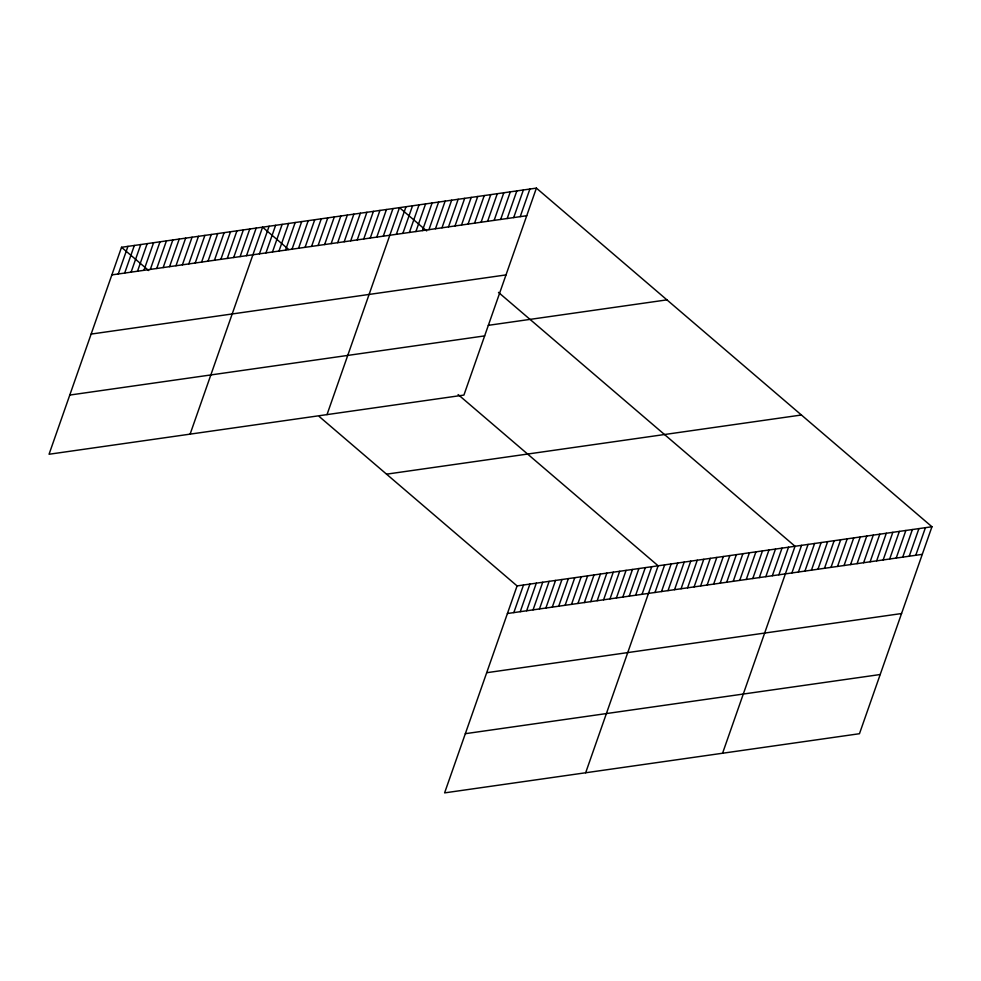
<?xml version="1.0" encoding="UTF-8"?>
<svg xmlns="http://www.w3.org/2000/svg" width="981" height="981" viewBox="0 0 981 981"><rect width="100%" height="100%" fill="white"/><g stroke="black" fill="none" stroke-linecap="round" stroke-linejoin="round"><path stroke-width="1.47" d="M536.399 188.119L121.534 247.286L49.05 454.252L463.915 395.085L536.399 188.119L931.95 526.748L859.466 733.714L444.601 792.881L517.085 585.915L931.95 526.748M118.272 273.981L127.947 246.366M124.685 273.061L134.348 245.458M131.098 272.142L140.761 244.539M137.512 271.234L147.175 243.619M143.925 270.315L153.588 242.712M150.326 269.407L160.001 241.792M156.739 268.487L166.414 240.885M163.153 267.58L172.828 239.965M169.566 266.66L179.229 239.057M175.979 265.741L185.642 238.138M182.392 264.833L192.055 237.23M188.806 263.914L198.469 236.311M195.219 263.006L204.882 235.391M201.62 262.086L211.295 234.484M208.033 261.179L217.708 233.564M214.447 260.259L224.122 232.656M220.86 259.34L230.523 231.737M227.273 258.432L236.936 230.829M233.686 257.512L243.349 229.91M240.1 256.605L249.763 228.99M246.501 255.685L256.176 228.083M190.106 434.142L262.589 227.163L288.696 249.517M259.438 253.846L269.101 226.243M265.961 252.914L275.624 225.311M272.473 251.982L282.148 224.379M278.996 251.05L288.659 223.447M285.52 250.13L295.183 222.515M292.031 249.199L301.707 221.583M298.555 248.267L308.218 220.664M305.079 247.335L314.742 219.732M311.59 246.403L321.265 218.8M318.114 245.471L327.777 217.868M324.625 244.551L334.3 216.936M331.149 243.619L340.824 216.016M337.672 242.687L347.335 215.084M344.184 241.755L353.859 214.152M350.708 240.823L360.37 213.22M357.231 239.904L366.894 212.288M363.743 238.972L373.418 211.356M370.266 238.04L379.929 210.437M376.79 237.108L386.453 209.505M383.301 236.176L392.976 208.573M327.016 414.607L399.488 207.641L426.686 230.927M396.349 234.324L406.011 206.709M402.86 233.392L412.535 205.789M409.384 232.46L419.046 204.857M415.907 231.528L425.57 203.925M422.419 230.596L432.094 202.993M428.942 229.677L438.605 202.061M435.466 228.745L445.129 201.13M441.977 227.813L451.652 200.21M448.501 226.881L458.164 199.278M455.012 225.949L464.687 198.346M461.536 225.029L471.211 197.414M468.06 224.097L477.722 196.482M474.571 223.165L484.246 195.562M481.095 222.233L490.758 194.63M487.618 221.301L497.281 193.698M494.13 220.369L503.805 192.767M500.653 219.45L510.316 191.835M507.177 218.518L516.84 190.903M513.688 217.586L523.364 189.983M520.212 216.654L529.875 189.051M513.823 612.598L523.498 584.995M520.237 611.69L529.899 584.087M526.65 610.771L536.313 583.168M533.063 609.863L542.726 582.248M539.476 608.943L549.139 581.341M545.877 608.036L555.553 580.421M552.291 607.116L561.966 579.513M558.704 606.209L568.379 578.594M565.117 605.289L574.78 577.686M571.531 604.37L581.193 576.767M577.944 603.462L587.607 575.847M584.357 602.542L594.02 574.94M590.758 601.635L600.433 574.02M597.171 600.715L606.847 573.112M603.585 599.808L613.26 572.193M609.998 598.888L619.661 571.285M616.411 597.969L626.074 570.366M622.825 597.061L632.487 569.458M629.238 596.141L638.901 568.539M635.651 595.234L645.314 567.619M642.052 594.314L651.727 566.711M585.657 772.77L658.141 565.792L458.115 394.558M654.989 592.475L664.652 564.86M661.513 591.543L671.176 563.94M668.024 590.611L677.699 563.008M674.548 589.679L684.211 562.076M681.059 588.759L690.734 561.144M687.583 587.827L697.258 560.212M694.107 586.896L703.769 559.293M700.618 585.964L710.293 558.361M707.142 585.032L716.817 557.429M713.665 584.1L723.328 556.497M720.177 583.18L729.852 555.565M726.7 582.248L736.363 554.633M733.224 581.316L742.887 553.713M739.735 580.384L749.41 552.781M746.259 579.452L755.922 551.849M752.783 578.532L762.445 550.917M759.294 577.601L768.969 549.985M765.818 576.669L775.481 549.066M772.341 575.737L782.004 548.134M778.853 574.805L788.528 547.202M722.568 753.236L795.039 546.27L498.483 292.387M791.9 572.953L801.563 545.338M798.411 572.021L808.086 544.406M804.935 571.089L814.598 543.486M811.459 570.157L821.122 542.554M817.97 569.225L827.645 541.622M824.494 568.306L834.157 540.69M831.005 567.374L840.68 539.758M837.529 566.442L847.204 538.839M844.052 565.51L853.715 537.907M850.564 564.578L860.239 536.975M857.087 563.646L866.75 536.043M863.611 562.726L873.274 535.111M870.122 561.794L879.798 534.179M876.646 560.862L886.309 533.259M883.17 559.93L892.833 532.327M889.681 558.998L899.356 531.395M896.205 558.079L905.868 530.463M902.728 557.147L912.391 529.532M909.24 556.215L918.915 528.612M915.764 555.283L925.426 527.68M111.859 274.888L526.736 215.722M91.135 334.08L506 274.913M488.305 325.336L666.933 299.867M69.774 395.061L484.651 335.894M386.551 474.166L801.416 415M507.41 613.517L922.287 554.351M486.686 672.708L901.551 613.542M465.325 733.69L880.202 674.523M121.534 247.286L148.72 270.56M319.303 416.594L517.085 585.915"/></g></svg>
